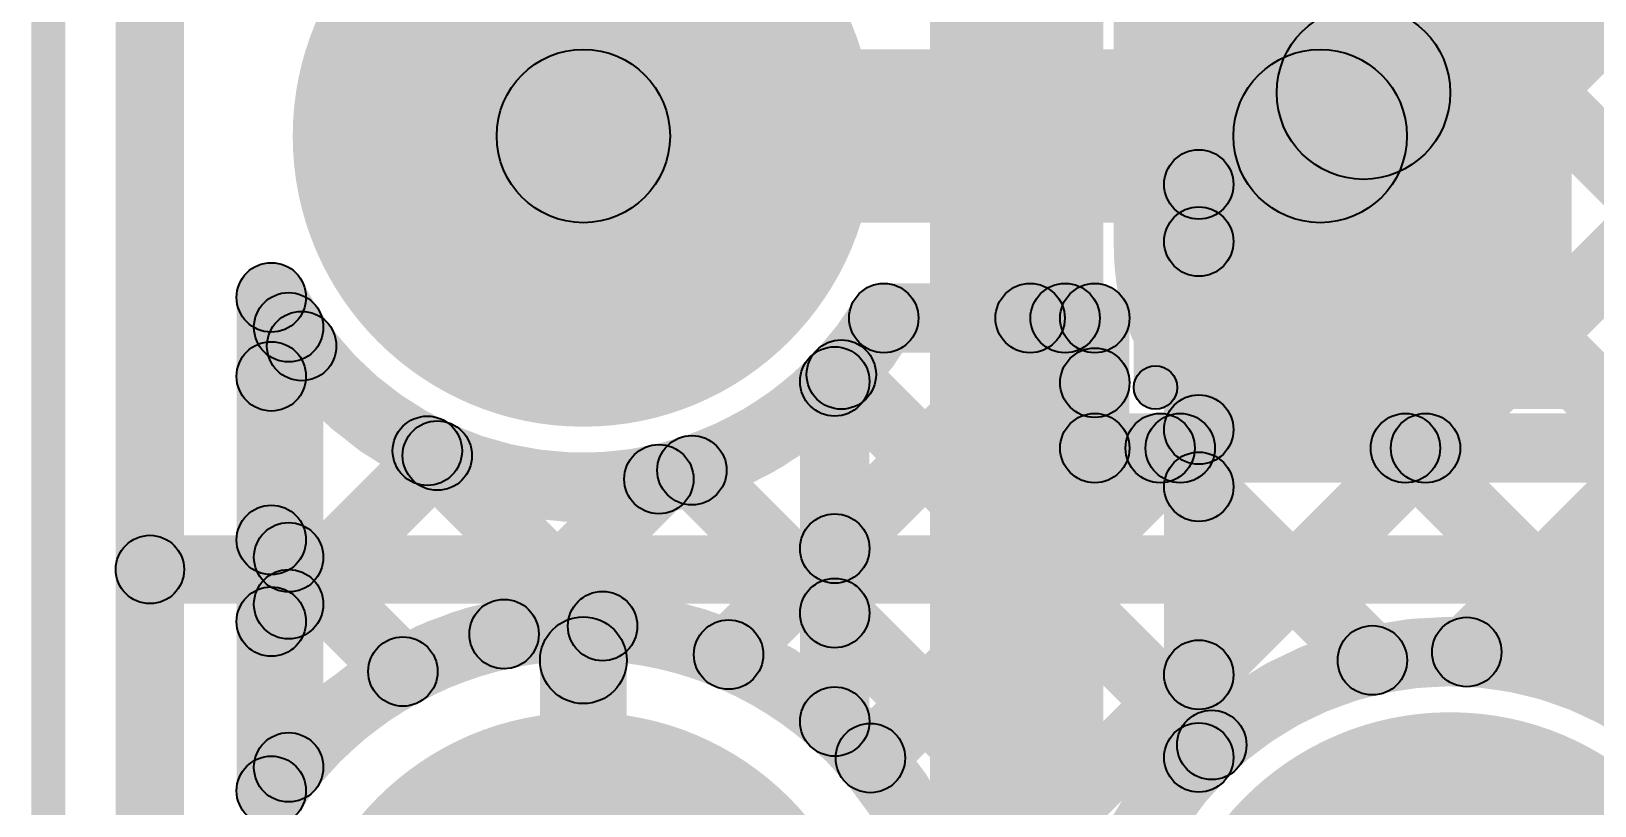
# Model space of a CAD drawing. Header units: millimetres. Extents: x 2.38 to 5.72, y -0.36 to 1.72.
# Drawn here: x 3.0793 to 3.2597, y 0.2827 to 0.3721 of the extents above; entities that cross this region are included whole.
import ezdxf

# ---------------------------------------------------------------- set-up
doc = ezdxf.new("R2010")
doc.units = ezdxf.units.MM
doc.header["$MEASUREMENT"] = 0
for name, color, linetype in [('BottomLayer', 5, 'Continuous'), ('BottomOverlay', 54, 'Continuous'), ('BottomPaste', 16, 'Continuous'), ('BottomSolder', 6, 'Continuous'), ('Mechanical2', 216, 'Continuous'), ('MultiLayer', 9, 'Continuous'), ('PadHoleLayer', 156, 'Continuous'), ('TopLayer', 1, 'Continuous'), ('TopOverlay', 2, 'Continuous'), ('TopSolder', 216, 'Continuous')]:
    doc.layers.add(name, color=color, linetype=linetype)

# ---------------------------------------------------------------- blocks, each defined once
blk = doc.blocks.new('RES_0805_B_14')
at = {"layer": 'BottomLayer'}
for points in [[(-0.06, 0.025), (-0.02, 0.025), (-0.02, -0.025), (-0.06, -0.025)], [(0.02, 0.025), (0.06, 0.025), (0.06, -0.025), (0.02, -0.025)]]:
    blk.add_hatch(color=5, dxfattribs=at).paths.add_polyline_path(points)
at = {"layer": 'BottomOverlay'}
h = blk.add_hatch(color=54, dxfattribs=at)
edge = h.paths.add_edge_path()
edge.add_arc((-0.064, 0.029), 0.0025, 0, 360)
h = blk.add_hatch(color=54, dxfattribs=at)
edge = h.paths.add_edge_path()
edge.add_arc((-0.064, 0.029), 0.0025, 0, 360)
for points in [[(0.064, 0.0315), (0.064, 0.0265), (-0.064, 0.0265), (-0.064, 0.0315)], [(-0.0665, 0.029), (-0.0615, 0.029), (-0.0615, -0.029), (-0.0665, -0.029)], [(0.0615, 0.029), (0.0665, 0.029), (0.0665, -0.029), (0.0615, -0.029)], [(0.064, -0.0265), (0.064, -0.0315), (-0.064, -0.0315), (-0.064, -0.0265)]]:
    blk.add_hatch(color=54, dxfattribs=at).paths.add_polyline_path(points)
h = blk.add_hatch(color=54, dxfattribs=at)
edge = h.paths.add_edge_path()
edge.add_arc((0.064, 0.029), 0.0025, 0, 360)
h = blk.add_hatch(color=54, dxfattribs=at)
edge = h.paths.add_edge_path()
edge.add_arc((0.064, 0.029), 0.0025, 0, 360)
h = blk.add_hatch(color=54, dxfattribs=at)
edge = h.paths.add_edge_path()
edge.add_arc((-0.064, -0.029), 0.0025, 0, 360)
h = blk.add_hatch(color=54, dxfattribs=at)
edge = h.paths.add_edge_path()
edge.add_arc((-0.064, -0.029), 0.0025, 0, 360)
h = blk.add_hatch(color=54, dxfattribs=at)
edge = h.paths.add_edge_path()
edge.add_arc((0.064, -0.029), 0.0025, 0, 360)
h = blk.add_hatch(color=54, dxfattribs=at)
edge = h.paths.add_edge_path()
edge.add_arc((0.064, -0.029), 0.0025, 0, 360)
at = {"layer": 'BottomPaste'}
for points in [[(-0.06, 0.025), (-0.02, 0.025), (-0.02, -0.025), (-0.06, -0.025)], [(0.02, 0.025), (0.06, 0.025), (0.06, -0.025), (0.02, -0.025)]]:
    blk.add_hatch(color=16, dxfattribs=at).paths.add_polyline_path(points)
at = {"layer": 'BottomSolder'}
for points in [[(-0.064, 0.029), (-0.016, 0.029), (-0.016, -0.029), (-0.064, -0.029)], [(0.016, 0.029), (0.064, 0.029), (0.064, -0.029), (0.016, -0.029)]]:
    blk.add_hatch(color=6, dxfattribs=at).paths.add_polyline_path(points)
at = {"layer": 'BottomOverlay'}
for centre in [(-0.064, 0.029), (-0.064, 0.029), (0.064, 0.029), (0.064, 0.029), (-0.064, -0.029), (-0.064, -0.029), (0.064, -0.029), (0.064, -0.029)]:
    blk.add_circle(centre, 0.0025, dxfattribs=at)
blk = doc.blocks.new('HDR1X3_B_15')
at = {"layer": 'BottomLayer'}
h = blk.add_hatch(color=5, dxfattribs=at)
edge = h.paths.add_edge_path()
edge.add_arc((0.1, 0), 0.02953, 0, 360)
at = {"layer": 'BottomOverlay'}
for points in [[(0.25, 0.05394), (0.25, 0.04606), (-0.05, 0.04606), (-0.05, 0.05394)], [(0.25, -0.04606), (0.25, -0.05394), (-0.05, -0.05394), (-0.05, -0.04606)]]:
    blk.add_hatch(color=54, dxfattribs=at).paths.add_polyline_path(points)
at = {"layer": 'BottomSolder'}
h = blk.add_hatch(color=6, dxfattribs=at)
edge = h.paths.add_edge_path()
edge.add_arc((0.1, 0), 0.03353, 0, 360)
at = {"layer": 'MultiLayer'}
h = blk.add_hatch(color=9, dxfattribs=at)
edge = h.paths.add_edge_path()
edge.add_arc((0.1, 0), 0.02953, 0, 360)
at = {"layer": 'PadHoleLayer'}
h = blk.add_hatch(color=156, dxfattribs=at)
edge = h.paths.add_edge_path()
edge.add_arc((0.1, 0), 0.01772, 0, 360)
at = {"layer": 'TopLayer'}
h = blk.add_hatch(color=1, dxfattribs=at)
edge = h.paths.add_edge_path()
edge.add_arc((0.1, 0), 0.02953, 0, 360)
at = {"layer": 'TopSolder'}
h = blk.add_hatch(color=216, dxfattribs=at)
edge = h.paths.add_edge_path()
edge.add_arc((0.1, 0), 0.03353, 0, 360)
blk = doc.blocks.new('HDR1X3_B_16')
at = {"layer": 'BottomLayer'}
h = blk.add_hatch(color=5, dxfattribs=at)
edge = h.paths.add_edge_path()
edge.add_arc((0.1, 0), 0.02953, 0, 360)
h = blk.add_hatch(color=5, dxfattribs=at)
edge = h.paths.add_edge_path()
edge.add_arc((0.2, 0), 0.02953, 0, 360)
at = {"layer": 'BottomOverlay'}
for points in [[(0.24606, 0.05), (0.25394, 0.05), (0.25394, -0.05), (0.24606, -0.05)], [(0.25, -0.04606), (0.25, -0.05394), (-0.05, -0.05394), (-0.05, -0.04606)]]:
    blk.add_hatch(color=54, dxfattribs=at).paths.add_polyline_path(points)
h = blk.add_hatch(color=54, dxfattribs=at)
edge = h.paths.add_edge_path()
edge.add_arc((0.25, -0.05), 0.00394, 0, 360)
h = blk.add_hatch(color=54, dxfattribs=at)
edge = h.paths.add_edge_path()
edge.add_arc((0.25, -0.05), 0.00394, 0, 360)
at = {"layer": 'BottomSolder'}
h = blk.add_hatch(color=6, dxfattribs=at)
edge = h.paths.add_edge_path()
edge.add_arc((0.1, 0), 0.03353, 0, 360)
h = blk.add_hatch(color=6, dxfattribs=at)
edge = h.paths.add_edge_path()
edge.add_arc((0.2, 0), 0.03353, 0, 360)
at = {"layer": 'MultiLayer'}
h = blk.add_hatch(color=9, dxfattribs=at)
edge = h.paths.add_edge_path()
edge.add_arc((0.1, 0), 0.02953, 0, 360)
h = blk.add_hatch(color=9, dxfattribs=at)
edge = h.paths.add_edge_path()
edge.add_arc((0.2, 0), 0.02953, 0, 360)
at = {"layer": 'TopLayer'}
h = blk.add_hatch(color=1, dxfattribs=at)
edge = h.paths.add_edge_path()
edge.add_arc((0.1, 0), 0.02953, 0, 360)
h = blk.add_hatch(color=1, dxfattribs=at)
edge = h.paths.add_edge_path()
edge.add_arc((0.2, 0), 0.02953, 0, 360)
at = {"layer": 'TopSolder'}
h = blk.add_hatch(color=216, dxfattribs=at)
edge = h.paths.add_edge_path()
edge.add_arc((0.1, 0), 0.03353, 0, 360)
h = blk.add_hatch(color=216, dxfattribs=at)
edge = h.paths.add_edge_path()
edge.add_arc((0.2, 0), 0.03353, 0, 360)
at = {"layer": 'BottomOverlay'}
blk.add_circle((0.25, -0.05), 0.00394, dxfattribs=at)
blk.add_circle((0.25, -0.05), 0.00394, dxfattribs=at)

msp = doc.modelspace()

# ---------------------------------------------------------------- hatches: boundary and pattern name
at = {"layer": 'BottomLayer'}
h = msp.add_hatch(color=5, dxfattribs=at)
edge = h.paths.add_edge_path()
edge.add_arc((3.233, 0.365), 0.01, 0, 360)
for points in [[(3.23507, 0.35293), (3.22093, 0.36707), (3.22593, 0.37207), (3.24007, 0.35793)], [(3.143, 0.35), (3.143, 0.37), (3.228, 0.37), (3.228, 0.35)], [(3.17766, 0.335), (3.17766, 0.343), (3.202, 0.343), (3.202, 0.335)], [(3.111, 0.28447), (3.103, 0.28447), (3.103, 0.34139), (3.111, 0.34139)], [(3.16258, 0.29735), (3.15692, 0.303), (3.19575, 0.34183), (3.20141, 0.33617)], [(3.19171, 0.33617), (3.19737, 0.34183), (3.20483, 0.33437), (3.19917, 0.32871)], [(3.24774, 0.29765), (3.24208, 0.30331), (3.27917, 0.3404), (3.28483, 0.33474)], [(3.10983, 0.32945), (3.10417, 0.3351), (3.10768, 0.33861), (3.11333, 0.33295)], [(3.206, 0.324), (3.198, 0.324), (3.198, 0.339), (3.206, 0.339)], [(3.16994, 0.32967), (3.17559, 0.33532), (3.21832, 0.29259), (3.21267, 0.28694)], [(3.12217, 0.32086), (3.12783, 0.32652), (3.14805, 0.3063), (3.14239, 0.30064)], [(3.17894, 0.28542), (3.17328, 0.29108), (3.20903, 0.32683), (3.21469, 0.32117)], [(3.18834, 0.26653), (3.18268, 0.27219), (3.23732, 0.32683), (3.24297, 0.32117)], [(3.202, 0.32), (3.202, 0.328), (3.264, 0.328), (3.264, 0.32)], [(3.20671, 0.32117), (3.21237, 0.32683), (3.23685, 0.30235), (3.23119, 0.29669)], [(3.235, 0.32117), (3.24066, 0.32683), (3.3053, 0.26218), (3.29964, 0.25653)], [(3.10983, 0.30116), (3.10417, 0.30682), (3.12332, 0.32597), (3.12898, 0.32031)], [(3.13668, 0.29973), (3.13102, 0.30538), (3.14888, 0.32325), (3.15454, 0.31759)], [(3.15269, 0.31863), (3.15835, 0.32428), (3.20728, 0.27535), (3.20163, 0.26969)], [(3.10417, 0.31058), (3.10983, 0.31623), (3.12501, 0.30105), (3.11935, 0.2954)], [(3.148, 0.26), (3.138, 0.26), (3.138, 0.29953), (3.148, 0.29953)]]:
    msp.add_hatch(color=5, dxfattribs=at).paths.add_polyline_path(points)
h = msp.add_hatch(color=5, dxfattribs=at)
edge = h.paths.add_edge_path()
edge.add_arc((3.143, 0.36), 0.01, 0, 360)
h = msp.add_hatch(color=5, dxfattribs=at)
edge = h.paths.add_edge_path()
edge.add_arc((3.228, 0.36), 0.01, 0, 360)
h = msp.add_hatch(color=5, dxfattribs=at)
edge = h.paths.add_edge_path()
edge.add_arc((3.228, 0.36), 0.01, 0, 360)
h = msp.add_hatch(color=5, dxfattribs=at)
edge = h.paths.add_edge_path()
edge.add_arc((3.107, 0.34139), 0.004, 0, 360)
h = msp.add_hatch(color=5, dxfattribs=at)
edge = h.paths.add_edge_path()
edge.add_arc((3.107, 0.34139), 0.004, 0, 360)
h = msp.add_hatch(color=5, dxfattribs=at)
edge = h.paths.add_edge_path()
edge.add_arc((3.17766, 0.339), 0.004, 0, 360)
h = msp.add_hatch(color=5, dxfattribs=at)
edge = h.paths.add_edge_path()
edge.add_arc((3.17766, 0.339), 0.004, 0, 360)
h = msp.add_hatch(color=5, dxfattribs=at)
edge = h.paths.add_edge_path()
edge.add_arc((3.19454, 0.339), 0.004, 0, 360)
h = msp.add_hatch(color=5, dxfattribs=at)
edge = h.paths.add_edge_path()
edge.add_arc((3.19858, 0.339), 0.004, 0, 360)
h = msp.add_hatch(color=5, dxfattribs=at)
edge = h.paths.add_edge_path()
edge.add_arc((3.202, 0.339), 0.004, 0, 360)
h = msp.add_hatch(color=5, dxfattribs=at)
edge = h.paths.add_edge_path()
edge.add_arc((3.202, 0.339), 0.004, 0, 360)
h = msp.add_hatch(color=5, dxfattribs=at)
edge = h.paths.add_edge_path()
edge.add_arc((3.1105, 0.33578), 0.004, 0, 360)
h = msp.add_hatch(color=5, dxfattribs=at)
edge = h.paths.add_edge_path()
edge.add_arc((3.107, 0.33228), 0.004, 0, 360)
h = msp.add_hatch(color=5, dxfattribs=at)
edge = h.paths.add_edge_path()
edge.add_arc((3.17276, 0.33249), 0.004, 0, 360)
h = msp.add_hatch(color=5, dxfattribs=at)
edge = h.paths.add_edge_path()
edge.add_arc((3.202, 0.33154), 0.004, 0, 360)
h = msp.add_hatch(color=5, dxfattribs=at)
edge = h.paths.add_edge_path()
edge.add_arc((3.125, 0.32369), 0.004, 0, 360)
h = msp.add_hatch(color=5, dxfattribs=at)
edge = h.paths.add_edge_path()
edge.add_arc((3.12615, 0.32314), 0.004, 0, 360)
h = msp.add_hatch(color=5, dxfattribs=at)
edge = h.paths.add_edge_path()
edge.add_arc((3.202, 0.324), 0.004, 0, 360)
h = msp.add_hatch(color=5, dxfattribs=at)
edge = h.paths.add_edge_path()
edge.add_arc((3.202, 0.324), 0.004, 0, 360)
h = msp.add_hatch(color=5, dxfattribs=at)
edge = h.paths.add_edge_path()
edge.add_arc((3.20954, 0.324), 0.004, 0, 360)
h = msp.add_hatch(color=5, dxfattribs=at)
edge = h.paths.add_edge_path()
edge.add_arc((3.21186, 0.324), 0.004, 0, 360)
h = msp.add_hatch(color=5, dxfattribs=at)
edge = h.paths.add_edge_path()
edge.add_arc((3.23783, 0.324), 0.004, 0, 360)
h = msp.add_hatch(color=5, dxfattribs=at)
edge = h.paths.add_edge_path()
edge.add_arc((3.24015, 0.324), 0.004, 0, 360)
h = msp.add_hatch(color=5, dxfattribs=at)
edge = h.paths.add_edge_path()
edge.add_arc((3.15552, 0.32145), 0.004, 0, 360)
h = msp.add_hatch(color=5, dxfattribs=at)
edge = h.paths.add_edge_path()
edge.add_arc((3.15171, 0.32042), 0.004, 0, 360)
h = msp.add_hatch(color=5, dxfattribs=at)
edge = h.paths.add_edge_path()
edge.add_arc((3.107, 0.31341), 0.004, 0, 360)
h = msp.add_hatch(color=5, dxfattribs=at)
edge = h.paths.add_edge_path()
edge.add_arc((3.107, 0.30399), 0.004, 0, 360)
h = msp.add_hatch(color=5, dxfattribs=at)
edge = h.paths.add_edge_path()
edge.add_arc((3.14522, 0.30347), 0.004, 0, 360)
h = msp.add_hatch(color=5, dxfattribs=at)
edge = h.paths.add_edge_path()
edge.add_arc((3.13385, 0.30255), 0.004, 0, 360)
h = msp.add_hatch(color=5, dxfattribs=at)
edge = h.paths.add_edge_path()
edge.add_arc((3.143, 0.29953), 0.005, 0, 360)
h = msp.add_hatch(color=5, dxfattribs=at)
edge = h.paths.add_edge_path()
edge.add_arc((3.15975, 0.30018), 0.004, 0, 360)
h = msp.add_hatch(color=5, dxfattribs=at)
edge = h.paths.add_edge_path()
edge.add_arc((3.23402, 0.29952), 0.004, 0, 360)
h = msp.add_hatch(color=5, dxfattribs=at)
edge = h.paths.add_edge_path()
edge.add_arc((3.24491, 0.30048), 0.004, 0, 360)
h = msp.add_hatch(color=5, dxfattribs=at)
edge = h.paths.add_edge_path()
edge.add_arc((3.12218, 0.29823), 0.004, 0, 360)
h = msp.add_hatch(color=5, dxfattribs=at)
edge = h.paths.add_edge_path()
edge.add_arc((3.17611, 0.28825), 0.004, 0, 360)
h = msp.add_hatch(color=5, dxfattribs=at)
edge = h.paths.add_edge_path()
edge.add_arc((3.21549, 0.28976), 0.004, 0, 360)
h = msp.add_hatch(color=5, dxfattribs=at)
edge = h.paths.add_edge_path()
edge.add_arc((3.107, 0.28447), 0.004, 0, 360)
h = msp.add_hatch(color=5, dxfattribs=at)
edge = h.paths.add_edge_path()
edge.add_arc((3.107, 0.28447), 0.004, 0, 360)
at = {"layer": 'Mechanical2'}
msp.add_hatch(color=216, dxfattribs=at).paths.add_polyline_path([(3.08325, -0.03603), (3.07931, -0.03603), (3.07931, 0.47578), (3.08325, 0.47578)])
at = {"layer": 'TopLayer'}
for points in [[(3.21683, 0.29503), (3.21117, 0.30068), (3.43077, 0.52028), (3.43643, 0.51463)], [(3.21683, 0.32331), (3.21117, 0.32897), (3.40249, 0.52028), (3.40815, 0.51463)], [(3.21683, 0.35159), (3.21117, 0.35725), (3.3742, 0.52028), (3.37986, 0.51463)], [(3.203, 0.188), (3.183, 0.188), (3.183, 0.449), (3.203, 0.449)], [(3.218, 0.28831), (3.21, 0.28831), (3.21, 0.449), (3.218, 0.449)], [(3.21117, 0.40157), (3.21683, 0.40722), (3.27812, 0.34593), (3.27247, 0.34027)], [(3.21117, 0.37328), (3.21683, 0.37894), (3.27683, 0.31894), (3.27117, 0.31328)], [(3.21117, 0.345), (3.21683, 0.35066), (3.27683, 0.29066), (3.27117, 0.285)], [(3.113, 0.28718), (3.105, 0.28718), (3.105, 0.33794), (3.113, 0.33794)], [(3.24774, 0.29765), (3.24208, 0.30331), (3.27117, 0.3324), (3.27683, 0.32674)], [(3.176, 0.29246), (3.168, 0.29246), (3.168, 0.33169), (3.176, 0.33169)], [(3.12217, 0.32086), (3.12783, 0.32652), (3.14805, 0.3063), (3.14239, 0.30064)], [(3.11183, 0.30316), (3.10617, 0.30882), (3.12332, 0.32597), (3.12898, 0.32031)], [(3.13668, 0.29973), (3.13102, 0.30538), (3.14888, 0.32325), (3.15454, 0.31759)], [(3.15269, 0.31863), (3.15835, 0.32428), (3.17483, 0.3078), (3.16917, 0.30215)], [(3.21117, 0.31671), (3.21683, 0.32237), (3.23685, 0.30235), (3.23119, 0.29669)], [(3.10617, 0.30858), (3.11183, 0.31423), (3.12501, 0.30105), (3.11935, 0.2954)], [(3.16258, 0.29735), (3.15692, 0.303), (3.16917, 0.31525), (3.17483, 0.30959)], [(3.148, 0.26), (3.138, 0.26), (3.138, 0.29953), (3.148, 0.29953)]]:
    msp.add_hatch(color=1, dxfattribs=at).paths.add_polyline_path(points)
h = msp.add_hatch(color=1, dxfattribs=at)
edge = h.paths.add_edge_path()
edge.add_arc((3.214, 0.35442), 0.004, 0, 360)
h = msp.add_hatch(color=1, dxfattribs=at)
edge = h.paths.add_edge_path()
edge.add_arc((3.214, 0.34783), 0.004, 0, 360)
h = msp.add_hatch(color=1, dxfattribs=at)
edge = h.paths.add_edge_path()
edge.add_arc((3.109, 0.33794), 0.004, 0, 360)
h = msp.add_hatch(color=1, dxfattribs=at)
edge = h.paths.add_edge_path()
edge.add_arc((3.109, 0.33794), 0.004, 0, 360)
h = msp.add_hatch(color=1, dxfattribs=at)
edge = h.paths.add_edge_path()
edge.add_arc((3.172, 0.33169), 0.004, 0, 360)
h = msp.add_hatch(color=1, dxfattribs=at)
edge = h.paths.add_edge_path()
edge.add_arc((3.172, 0.33169), 0.004, 0, 360)
h = msp.add_hatch(color=1, dxfattribs=at)
edge = h.paths.add_edge_path()
edge.add_arc((3.214, 0.32614), 0.004, 0, 360)
h = msp.add_hatch(color=1, dxfattribs=at)
edge = h.paths.add_edge_path()
edge.add_arc((3.125, 0.32369), 0.004, 0, 360)
h = msp.add_hatch(color=1, dxfattribs=at)
edge = h.paths.add_edge_path()
edge.add_arc((3.12615, 0.32314), 0.004, 0, 360)
h = msp.add_hatch(color=1, dxfattribs=at)
edge = h.paths.add_edge_path()
edge.add_arc((3.15552, 0.32145), 0.004, 0, 360)
h = msp.add_hatch(color=1, dxfattribs=at)
edge = h.paths.add_edge_path()
edge.add_arc((3.15171, 0.32042), 0.004, 0, 360)
h = msp.add_hatch(color=1, dxfattribs=at)
edge = h.paths.add_edge_path()
edge.add_arc((3.214, 0.31954), 0.004, 0, 360)
h = msp.add_hatch(color=1, dxfattribs=at)
edge = h.paths.add_edge_path()
edge.add_arc((3.172, 0.31242), 0.004, 0, 360)
h = msp.add_hatch(color=1, dxfattribs=at)
edge = h.paths.add_edge_path()
edge.add_arc((3.109, 0.31141), 0.004, 0, 360)
h = msp.add_hatch(color=1, dxfattribs=at)
edge = h.paths.add_edge_path()
edge.add_arc((3.109, 0.30599), 0.004, 0, 360)
h = msp.add_hatch(color=1, dxfattribs=at)
edge = h.paths.add_edge_path()
edge.add_arc((3.172, 0.30497), 0.004, 0, 360)
h = msp.add_hatch(color=1, dxfattribs=at)
edge = h.paths.add_edge_path()
edge.add_arc((3.14522, 0.30347), 0.004, 0, 360)
h = msp.add_hatch(color=1, dxfattribs=at)
edge = h.paths.add_edge_path()
edge.add_arc((3.13385, 0.30255), 0.004, 0, 360)
h = msp.add_hatch(color=1, dxfattribs=at)
edge = h.paths.add_edge_path()
edge.add_arc((3.143, 0.29953), 0.005, 0, 360)
h = msp.add_hatch(color=1, dxfattribs=at)
edge = h.paths.add_edge_path()
edge.add_arc((3.15975, 0.30018), 0.004, 0, 360)
h = msp.add_hatch(color=1, dxfattribs=at)
edge = h.paths.add_edge_path()
edge.add_arc((3.23402, 0.29952), 0.004, 0, 360)
h = msp.add_hatch(color=1, dxfattribs=at)
edge = h.paths.add_edge_path()
edge.add_arc((3.24491, 0.30048), 0.004, 0, 360)
h = msp.add_hatch(color=1, dxfattribs=at)
edge = h.paths.add_edge_path()
edge.add_arc((3.12218, 0.29823), 0.004, 0, 360)
h = msp.add_hatch(color=1, dxfattribs=at)
edge = h.paths.add_edge_path()
edge.add_arc((3.214, 0.29785), 0.004, 0, 360)
h = msp.add_hatch(color=1, dxfattribs=at)
edge = h.paths.add_edge_path()
edge.add_arc((3.172, 0.29246), 0.004, 0, 360)
h = msp.add_hatch(color=1, dxfattribs=at)
edge = h.paths.add_edge_path()
edge.add_arc((3.172, 0.29246), 0.004, 0, 360)
h = msp.add_hatch(color=1, dxfattribs=at)
edge = h.paths.add_edge_path()
edge.add_arc((3.214, 0.28831), 0.004, 0, 360)
h = msp.add_hatch(color=1, dxfattribs=at)
edge = h.paths.add_edge_path()
edge.add_arc((3.214, 0.28831), 0.004, 0, 360)
h = msp.add_hatch(color=1, dxfattribs=at)
edge = h.paths.add_edge_path()
edge.add_arc((3.109, 0.28718), 0.004, 0, 360)
h = msp.add_hatch(color=1, dxfattribs=at)
edge = h.paths.add_edge_path()
edge.add_arc((3.109, 0.28718), 0.004, 0, 360)

# ---------------------------------------------------------------- linework, layer by layer
at = {"layer": 'BottomLayer', "const_width": 0.008}
for points in [[(3.17766, 0.339, -0.585814), (3.107, 0.34139)], [(3.107, 0.28447, -0.738601), (3.18653, 0.26)]]:
    msp.add_lwpolyline(points, format="xyb", dxfattribs=at)
msp.add_lwpolyline([(3.28353, 0.26, 1), (3.20247, 0.26, 1)], format="xyb", close=True, dxfattribs=at)
at = {"layer": 'BottomLayer'}
for centre, radius in [((3.233, 0.365), 0.01), ((3.143, 0.36), 0.01), ((3.228, 0.36), 0.01), ((3.228, 0.36), 0.01), ((3.107, 0.34139), 0.004), ((3.107, 0.34139), 0.004), ((3.17766, 0.339), 0.004), ((3.17766, 0.339), 0.004), ((3.19454, 0.339), 0.004), ((3.19858, 0.339), 0.004), ((3.202, 0.339), 0.004), ((3.202, 0.339), 0.004), ((3.1105, 0.33578), 0.004), ((3.107, 0.33228), 0.004), ((3.17276, 0.33249), 0.004), ((3.202, 0.33154), 0.004), ((3.125, 0.32369), 0.004), ((3.12615, 0.32314), 0.004), ((3.202, 0.324), 0.004), ((3.202, 0.324), 0.004), ((3.20954, 0.324), 0.004), ((3.21186, 0.324), 0.004), ((3.23783, 0.324), 0.004), ((3.24015, 0.324), 0.004), ((3.15552, 0.32145), 0.004), ((3.15171, 0.32042), 0.004), ((3.107, 0.31341), 0.004), ((3.107, 0.30399), 0.004), ((3.14522, 0.30347), 0.004), ((3.13385, 0.30255), 0.004), ((3.143, 0.29953), 0.005), ((3.15975, 0.30018), 0.004), ((3.23402, 0.29952), 0.004), ((3.24491, 0.30048), 0.004), ((3.12218, 0.29823), 0.004), ((3.17611, 0.28825), 0.004), ((3.21549, 0.28976), 0.004), ((3.107, 0.28447), 0.004), ((3.107, 0.28447), 0.004)]:
    msp.add_circle(centre, radius, dxfattribs=at)
at = {"layer": 'TopLayer', "const_width": 0.008}
for points in [[(3.172, 0.33169, -0.480823), (3.109, 0.33794)], [(3.109, 0.28718, -0.430361), (3.172, 0.29246)], [(3.214, 0.28831, -0.443078), (3.274, 0.28611)]]:
    msp.add_lwpolyline(points, format="xyb", dxfattribs=at)
at = {"layer": 'TopLayer'}
for centre, radius in [((3.214, 0.35442), 0.004), ((3.214, 0.34783), 0.004), ((3.109, 0.33794), 0.004), ((3.109, 0.33794), 0.004), ((3.172, 0.33169), 0.004), ((3.172, 0.33169), 0.004), ((3.214, 0.32614), 0.004), ((3.125, 0.32369), 0.004), ((3.12615, 0.32314), 0.004), ((3.15552, 0.32145), 0.004), ((3.15171, 0.32042), 0.004), ((3.214, 0.31954), 0.004), ((3.172, 0.31242), 0.004), ((3.109, 0.31141), 0.004), ((3.109, 0.30599), 0.004), ((3.172, 0.30497), 0.004), ((3.14522, 0.30347), 0.004), ((3.13385, 0.30255), 0.004), ((3.143, 0.29953), 0.005), ((3.15975, 0.30018), 0.004), ((3.23402, 0.29952), 0.004), ((3.24491, 0.30048), 0.004), ((3.12218, 0.29823), 0.004), ((3.214, 0.29785), 0.004), ((3.172, 0.29246), 0.004), ((3.172, 0.29246), 0.004), ((3.214, 0.28831), 0.004), ((3.214, 0.28831), 0.004), ((3.109, 0.28718), 0.004), ((3.109, 0.28718), 0.004)]:
    msp.add_circle(centre, radius, dxfattribs=at)

# ---------------------------------------------------------------- block references
for name, p, rotation in [('HDR1X3_B_15', (3.143, 0.46), 270), ('RES_0805_B_14', (3.273, 0.36), 180), ('HDR1X3_B_16', (3.343, 0.26), 180)]:
    msp.add_blockref(name, p, dxfattribs=dict(rotation=rotation))

# ---------------------------------------------------------------- texts
at = {"layer": 'TopOverlay'}
msp.add_text('UPDI', height=0.06, dxfattribs=at).set_placement((3.198, 0.32572))

doc.saveas('drawing.dxf')
